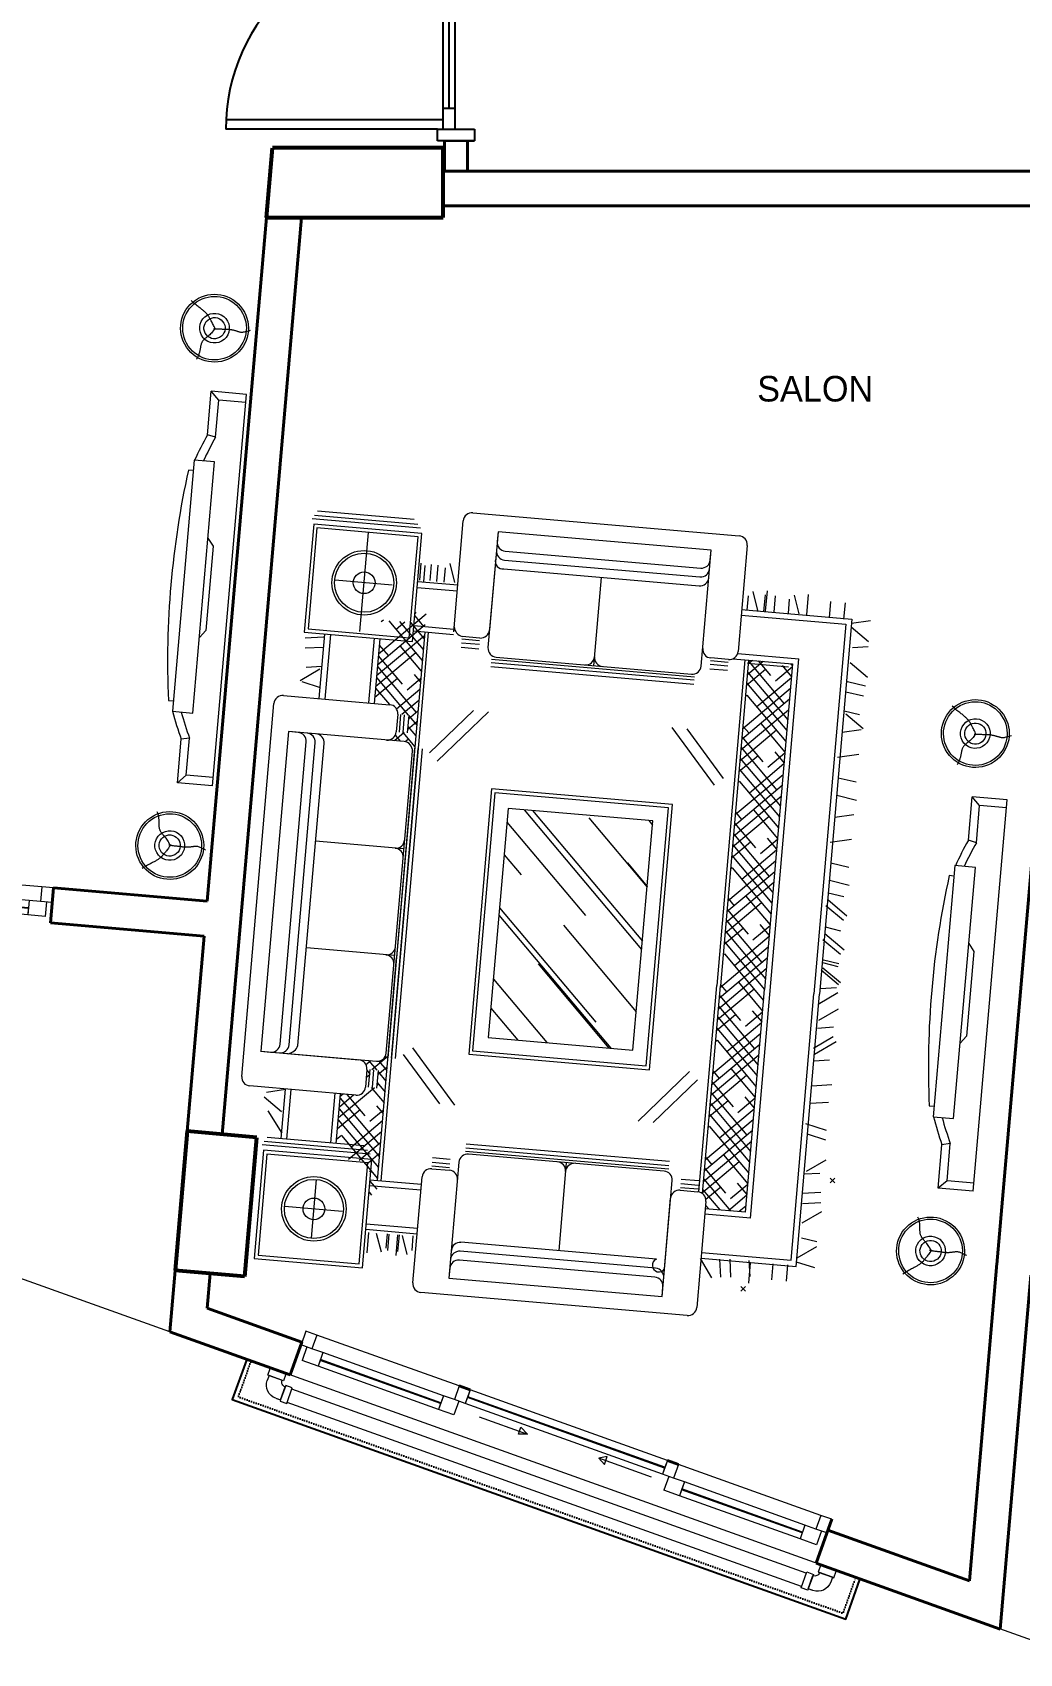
# Model space of a CAD drawing. Header units: millimetres. Extents: x 27 to 3754, y 31 to 1224.
# Drawn here: x 377 to 801, y 91 to 788 of the extents above; entities that cross this region are included whole.
import ezdxf

# ---------------------------------------------------------------- set-up
doc = ezdxf.new("R2010")
doc.units = ezdxf.units.MM
doc.header["$PDMODE"] = 3
doc.header["$PDSIZE"] = -0.7
doc.linetypes.add('DOT2', pattern=[3.175, 0, -3.175])
doc.linetypes.add('DUZ', pattern=[0])
for name, color, linetype, lineweight in [('A-FURN', 2, 'Continuous', 13), ('cam', 130, 'Continuous', 5), ('duvar_40', 255, 'Continuous', 40), ('forniture', 253, 'Continuous', 9), ('KAPI-PEN', 155, 'Continuous', 18), ('KOLON50', 70, 'Continuous', 53), ('korkuluk', 252, 'DUZ', 15), ('PARSEL', 51, 'Continuous', 0), ('S_KAPI_25', 144, 'Continuous', 25), ('yazı', 255, 'Continuous', 20)]:
    doc.layers.add(name, color=color, linetype=linetype, lineweight=lineweight)
doc.layers.add('MIMARI', color=40, linetype='Continuous')
doc.layers.add('PENCERE', color=1, linetype='Continuous')
doc.styles.get("Standard").update_dxf_attribs({"font": 'EtrFont'})
pattern_1 = [(310.05428, (7999.9774, -8350.1664), (5.9514805, -12.1926002), [52.65, -26.325]), (220.05428, (7999.9774, -8350.1664), (7.95747995, 10.9890005), [52.65, -26.325])]

# ---------------------------------------------------------------- blocks, each defined once
blk = doc.blocks.new('b25')
at = {"layer": 'forniture'}
for p, q in [((566.464141, 581.15731), (680.863237, 571.257885)), ((558.206766, 529.973448), (562.33556, 577.686348)), ((577.242554, 572.99564), (572.931308, 523.174303)), ((577.242554, 572.99564), (573.588928, 530.773847)), ((577.242554, 572.99564), (576.877027, 568.771565)), ((668.843019, 565.069074), (577.242554, 572.99564)), ((580.347989, 564.642983), (664.34891, 557.374037)), ((684.334199, 567.129303), (680.38848, 521.532041)), ((580.016079, 560.807387), (664.017, 553.538441)), ((579.684169, 556.971791), (663.68509, 549.702845)), ((618.402731, 515.411248), (621.68463, 553.337318)), ((569.04673, 522.523079), (561.447186, 523.180699)), ((569.216419, 524.484025), (561.616875, 525.141645)), ((569.354291, 526.077294), (561.754747, 526.734914)), ((569.460346, 527.302885), (561.860803, 527.960505)), ((574.279521, 516.812638), (661.536577, 509.261925)), ((574.400288, 518.208237), (661.657343, 510.657524)), ((676.015971, 515.24222), (668.416427, 515.89984)), ((676.153843, 516.835489), (668.554299, 517.493108)), ((676.259898, 518.061079), (668.660355, 518.718699)), ((574.122524, 514.998359), (661.37958, 507.447646)), ((675.846282, 513.281273), (668.246738, 513.938893))]:
    blk.add_line(p, q, dxfattribs=at)
at = {"layer": 'forniture', "flags": 128}
blk.add_lwpolyline([(576.40227, 519.045721), (660.403191, 511.776775, 0.414214), (664.531773, 515.247737), (668.843019, 565.069074), (577.242554, 572.99564), (572.931308, 523.174303)], format="xyb", dxfattribs=at)
at = {"layer": 'forniture'}
for centre, radius, start, end in [((566.135332, 577.357538), 3.813972, 85.05428, 175.05428), ((580.344889, 564.607159), 3.813972, 175.05428, 265.05428), ((580.676799, 568.442755), 3.813972, 175.05428, 265.05428), ((579.316523, 560.186042), 3.235208, 163.583426, 276.525134), ((563.042096, 532.476972), 4.668397, 184.766062, 255.342499), ((569.789156, 531.102657), 3.813972, 265.05428, 355.05428), ((576.73108, 522.845493), 3.813972, 175.05428, 265.05428), ((668.989165, 522.518471), 3.813972, 175.05428, 265.05428), ((614.931769, 519.53983), 3.813972, 265.05428, 355.05428), ((622.531312, 518.88221), 3.813972, 175.05428, 265.05428), ((676.588708, 521.860851), 3.813972, 265.05428, 355.05428)]:
    blk.add_arc(centre, radius, start, end, dxfattribs=at)
blk = doc.blocks.new('b27')
at = {"layer": 'forniture'}
for p, q in [((527.03152, 294.001524), (547.374217, 529.636081)), ((485.076691, 502.593234), (530.673952, 498.647515)), ((467.082244, 338.886472), (480.948109, 499.122272)), ((534.144914, 494.518933), (533.487294, 486.919389)), ((487.13692, 487.102053), (475.243915, 349.664884)), ((483.596571, 352.77032), (494.831956, 482.607945)), ((487.432167, 352.43841), (498.667552, 482.276035)), ((491.267763, 352.1065), (502.503148, 481.944125)), ((530.031318, 346.822619), (541.54847, 479.916378)), ((531.426917, 346.701852), (542.944068, 479.795611)), ((533.241196, 346.544855), (544.758347, 479.638614)), ((536.794745, 436.661765), (498.868675, 439.943664)), ((532.828306, 390.825061), (494.902236, 394.10696)), ((525.417552, 294.141188), (533.658801, 389.851958)), ((520.93667, 341.882677), (520.27905, 334.283133)), ((522.16226, 341.776621), (521.504641, 334.177078)), ((523.755529, 341.638749), (523.097909, 334.039206)), ((525.716476, 341.46906), (525.058856, 333.869517)), ((516.150468, 330.812171), (470.553206, 334.75789)), ((520.897504, 338.644325), (522.356951, 339.872298)), ((522.356951, 339.872298), (521.128979, 341.331745))]:
    blk.add_line(p, q, dxfattribs=at)
at = {"layer": 'forniture', "flags": 128}
blk.add_lwpolyline([(529.193833, 348.824601), (540.429218, 478.662226, 0.414214), (536.958256, 482.790808), (487.13692, 487.102053), (475.243915, 349.664884), (525.065251, 345.353639)], format="xyb", dxfattribs=at)
at = {"layer": 'forniture'}
for centre, start, end in [((484.747881, 498.793462), 85.05428, 175.05428), ((530.345142, 494.847743), 355.05428, 85.05428), ((529.687523, 487.248199), 265.05428, 355.05428), ((517.136898, 342.211487), 355.05428, 85.05428), ((470.882016, 338.557662), 175.05428, 265.05428), ((516.479278, 334.611943), 265.05428, 355.05428)]:
    blk.add_arc(centre, 3.813972, start, end, dxfattribs=at)
blk = doc.blocks.new('b28')
at = {"layer": 'forniture'}
for p, q in [((650.711036, 300.430166), (563.453981, 307.980879)), ((650.868033, 302.244445), (563.610978, 309.795158)), ((548.836714, 300.407316), (556.436258, 299.749696)), ((548.974586, 302.000585), (556.57413, 301.342965)), ((549.144275, 303.961531), (556.743819, 303.303911)), ((560.458784, 301.995067), (556.147539, 252.17373)), ((650.590269, 299.034568), (563.333214, 306.58528)), ((648.588287, 298.197083), (564.587366, 305.466029)), ((606.587827, 301.831556), (603.305927, 263.905486)), ((540.656358, 250.113501), (544.602077, 295.710763)), ((548.730659, 299.181725), (556.330203, 298.524105)), ((647.748003, 244.247165), (652.059249, 294.068501)), ((647.748003, 244.247165), (652.059249, 294.068501)), ((655.774139, 292.758779), (663.373682, 292.101159)), ((655.943827, 294.719726), (663.543371, 294.062106)), ((647.748003, 244.247165), (651.401629, 286.468958)), ((655.530211, 289.939919), (663.129755, 289.2823)), ((655.636266, 291.16551), (663.23581, 290.50789)), ((666.600717, 285.153718), (662.654998, 239.556456)), ((645.306388, 260.271013), (561.305467, 267.539959)), ((644.642568, 252.599821), (560.641647, 259.868767)), ((644.974478, 256.435417), (560.973557, 263.704363)), ((556.513065, 256.397805), (556.147539, 252.17373)), ((556.147539, 252.17373), (647.748003, 244.247165)), ((556.147539, 252.17373), (647.748003, 244.247165)), ((658.526416, 236.085494), (544.12732, 245.98492)), ((647.748003, 244.247165), (648.11353, 248.471239))]:
    blk.add_line(p, q, dxfattribs=at)
for centre, radius, start, end in [((564.258556, 301.666257), 3.813972, 85.05428, 175.05428), ((602.459245, 298.360594), 3.813972, 355.05428, 85.05428), ((610.058789, 297.702974), 3.813972, 85.05428, 175.05428), ((556.001393, 294.724333), 3.813972, 355.05428, 85.05428), ((648.259477, 294.397311), 3.813972, 355.05428, 85.05428), ((655.201401, 286.140148), 3.813972, 85.05428, 175.05428), ((560.312837, 256.068995), 3.813972, 85.05428, 175.05428), ((646.394669, 257.662612), 2.826325, 112.646949, 327.461611), ((644.313758, 248.800049), 3.813972, 355.05428, 85.05428), ((644.645668, 252.635645), 3.813972, 355.05428, 85.05428), ((544.45613, 249.784691), 3.813972, 175.05428, 265.05428), ((658.855226, 239.885266), 3.813972, 265.05428, 355.05428)]:
    blk.add_arc(centre, radius, start, end, dxfattribs=at)
blk = doc.blocks.new('JHUY')
at = {"layer": 'cam'}
for p, q in [((48876.714174, 15699.223027), (48931.714174, 15699.223027)), ((48876.714174, 15698.867827), (48931.714174, 15698.867827)), ((48941.714174, 15692.945027), (49031.714174, 15692.945027)), ((49041.714174, 15699.223027), (49096.714174, 15699.223027)), ((49041.714174, 15698.867827), (49096.714174, 15698.867827)), ((48941.714174, 15692.571127), (49031.714174, 15692.571127))]:
    blk.add_line(p, q, dxfattribs=at)
at = {"layer": 'PENCERE', "color": 134, "linetype": 'Continuous', "lineweight": 18}
for p, q in [((48869.202274, 15701.946127), (48876.714174, 15701.946127)), ((48869.202274, 15695.696127), (48869.202274, 15701.946127)), ((48876.714174, 15701.946127), (48931.714174, 15701.946127)), ((48876.714174, 15699.223027), (48876.714174, 15701.946127)), ((48876.714174, 15695.696127), (48876.714174, 15701.946127)), ((48931.714174, 15699.223027), (48931.714174, 15701.946127)), ((48931.714174, 15701.946127), (48938.858574, 15701.946127)), ((48931.714174, 15695.696127), (48931.714174, 15701.946127)), ((48938.858574, 15695.696127), (48938.858574, 15701.946127)), ((48969.827774, 15698.490627), (48966.614674, 15700.211927)), ((48966.614674, 15700.211927), (48966.614674, 15696.482427)), ((49002.106174, 15699.066727), (49005.794574, 15700.422727)), ((49005.794574, 15700.422727), (49005.794574, 15697.168327)), ((49034.655274, 15701.946127), (49041.714174, 15701.946127)), ((49034.655274, 15695.696127), (49034.655274, 15701.946127)), ((49041.714174, 15701.946127), (49096.714174, 15701.946127)), ((49041.714174, 15699.223027), (49041.714174, 15701.946127)), ((49041.714174, 15695.696127), (49041.714174, 15701.946127)), ((49096.714174, 15699.223027), (49096.714174, 15701.946127)), ((49096.714174, 15701.946127), (49104.002274, 15701.946127)), ((49096.714174, 15695.696127), (49096.714174, 15701.946127)), ((49104.002274, 15695.696127), (49104.002274, 15701.946127)), ((48866.714174, 15695.696127), (48871.714174, 15695.696127)), ((48866.714174, 15689.446127), (48866.714174, 15695.696127)), ((48871.714174, 15695.696127), (48876.714174, 15695.696127)), ((48871.714174, 15689.446127), (48871.714174, 15695.696127)), ((48876.714174, 15698.867827), (48876.714174, 15699.223027)), ((48876.714174, 15695.696127), (48876.714174, 15698.867827)), ((48876.714174, 15695.696127), (48931.714174, 15695.696127)), ((48931.714174, 15698.867827), (48931.714174, 15699.223027)), ((48931.714174, 15695.696127), (48931.714174, 15698.867827)), ((48931.714174, 15695.696127), (48936.714174, 15695.696127)), ((48936.714174, 15695.696127), (48941.714174, 15695.696127)), ((48936.714174, 15689.446127), (48936.714174, 15695.696127)), ((48941.714174, 15695.696127), (49031.714174, 15695.696127)), ((48941.714174, 15692.945027), (48941.714174, 15695.696127)), ((48941.714174, 15689.446127), (48941.714174, 15695.696127)), ((48941.714174, 15692.571127), (48941.714174, 15692.945027)), ((48945.729374, 15698.490627), (48969.827774, 15698.490627)), ((48966.614674, 15696.482427), (48969.827774, 15698.490627)), ((49024.236574, 15699.066727), (49002.106174, 15699.066727)), ((49005.794574, 15697.168327), (49002.106174, 15699.066727)), ((49031.714174, 15695.696127), (49036.714174, 15695.696127)), ((49031.714174, 15692.945027), (49031.714174, 15695.696127)), ((49031.714174, 15689.446127), (49031.714174, 15695.696127)), ((49031.714174, 15692.571127), (49031.714174, 15692.945027)), ((49036.714174, 15695.696127), (49041.714174, 15695.696127)), ((49036.714174, 15689.446127), (49036.714174, 15695.696127)), ((49041.714174, 15698.867827), (49041.714174, 15699.223027)), ((49041.714174, 15695.696127), (49041.714174, 15698.867827)), ((49041.714174, 15695.696127), (49096.714174, 15695.696127)), ((49096.714174, 15698.867827), (49096.714174, 15699.223027)), ((49096.714174, 15695.696127), (49096.714174, 15698.867827)), ((49096.714174, 15695.696127), (49101.714174, 15695.696127)), ((49101.714174, 15689.446127), (49101.714174, 15695.696127)), ((49101.714174, 15695.696127), (49106.714174, 15695.696127)), ((49106.714174, 15689.446127), (49106.714174, 15695.696127)), ((48866.714174, 15689.446127), (48871.714174, 15689.446127)), ((48871.714174, 15689.446127), (48936.714174, 15689.446127)), ((48936.714174, 15689.446127), (48941.714174, 15689.446127)), ((48941.714174, 15689.446127), (48941.714174, 15692.571127)), ((48941.714174, 15689.446127), (49031.714174, 15689.446127)), ((49031.714174, 15689.446127), (49031.714174, 15692.571127)), ((49031.714174, 15689.446127), (49036.714174, 15689.446127)), ((49036.714174, 15689.446127), (49101.714174, 15689.446127)), ((49101.714174, 15689.446127), (49106.714174, 15689.446127))]:
    blk.add_line(p, q, dxfattribs=at)
blk = doc.blocks.new('TU')
at = {"layer": 'korkuluk', "linetype": 'Continuous', "flags": 128}
for points in [[(5865.999213, -5219.320699), (5865.399213, -5219.320699), (5865.399213, -5216.320699), (5872.599213, -5216.320699), (5872.599213, -5219.320699), (5865.999213, -5219.320699), (5865.399213, -5219.320699)], [(6123.199213, -5219.320699), (6123.799213, -5219.320699), (6123.799213, -5216.320699), (6116.599213, -5216.320699), (6116.599213, -5219.320699), (6123.199213, -5219.320699), (6123.799213, -5219.320699)], [(5865.999213, -5219.320699), (5865.999213, -5221.513082)], [(5865.999213, -5219.320699), (5871.999213, -5219.320699)], [(5874.191597, -5227.513082), (5874.191597, -5228.113082), (5877.191597, -5228.113082), (5877.191597, -5220.913082), (5874.191597, -5220.913082), (5874.191597, -5227.513082), (5874.191597, -5228.113082)], [(5874.191597, -5227.513082), (5874.191597, -5221.513082)], [(5877.191597, -5221.513082), (6112.00683, -5221.513082)], [(6115.00683, -5227.513082), (6115.00683, -5228.113082), (6112.00683, -5228.113082), (6112.00683, -5220.913082), (6115.00683, -5220.913082), (6115.00683, -5227.513082), (6115.00683, -5228.113082)], [(6115.00683, -5227.513082), (6115.00683, -5221.513082)], [(6123.199213, -5219.320699), (6117.199213, -5219.320699)], [(6123.199213, -5219.320699), (6123.199213, -5221.513082)], [(5871.999213, -5227.513082), (5874.191597, -5227.513082)], [(5872.38398, -5227.513082), (5874.191597, -5227.513082)], [(5877.191597, -5227.513082), (6112.00683, -5227.513082)], [(6117.199213, -5227.513082), (6115.00683, -5227.513082)], [(6116.814447, -5227.513082), (6115.00683, -5227.513082)], [(6117.199213, -5227.513082), (6115.00683, -5227.513082)], [(6116.814447, -5227.513082), (6115.00683, -5227.513082)]]:
    blk.add_lwpolyline(points, dxfattribs=at)
at = {"layer": 'korkuluk', "linetype": 'Continuous'}
for centre, radius, start, end in [((5871.999213, -5221.513082), 6, 180, 270), ((5873.999213, -5219.513082), 2, 174.48009, 275.51991), ((6115.199213, -5219.513082), 2, 264.48009, 5.51991), ((6115.199213, -5219.513082), 2, 264.48009, 5.51991), ((6117.199213, -5221.513082), 6, 270, 0)]:
    blk.add_arc(centre, radius, start, end, dxfattribs=at)
at = {"layer": 'MIMARI', "linetype": 'ByBlock', "flags": 128}
blk.add_lwpolyline([(6134.599213, -5216.320699), (6134.599213, -5234.320699), (5854.599213, -5234.320699), (5854.599213, -5216.320699)], dxfattribs=at)
at = {"layer": 'MIMARI', "linetype": 'DOT2', "ltscale": 0.3, "flags": 128}
blk.add_lwpolyline([(6132.599213, -5216.320699), (6132.599213, -5232.320699), (5874.599213, -5232.320699), (5856.599213, -5232.320699), (5856.599213, -5216.320699)], dxfattribs=at)
blk = doc.blocks.new('ıo')
at = {"layer": 'S_KAPI_25'}
for p, q in [((-14691.31085, 177.022359), (-14675.31085, 177.022359)), ((-14687.81085, 177.022359), (-14691.31085, 177.022359)), ((-14691.31085, 172.022359), (-14691.31085, 177.022359)), ((-14677.81085, 177.022359), (-14687.81085, 177.022359)), ((-14677.81085, 177.022359), (-14675.31085, 177.022359)), ((-14675.31085, 177.022359), (-14675.31085, 172.022359)), ((-14675.31085, 172.022359), (-14691.31085, 172.022359)), ((-14682.81085, 163.022359), (-14682.81085, 172.022359)), ((-14677.81085, 172.022359), (-14677.81085, 163.022359)), ((-14677.81085, 168.022359), (-14584.212815, 168.022359)), ((-14675.31085, 172.022359), (-14584.410389, 172.022359)), ((-14682.81085, 101.022359), (-14682.81085, 163.022359)), ((-14677.81085, 163.022359), (-14682.81085, 163.022359)), ((-14680.31085, 163.022359), (-14680.31085, 101.022359)), ((-14677.81085, 163.022359), (-14677.81085, 101.022359)), ((-14682.81085, 101.022359), (-14682.81085, 92.022359)), ((-14677.81085, 101.022359), (-14682.81085, 101.022359)), ((-14677.81085, 101.022359), (-14677.81085, 92.022359)), ((-14691.31085, 92.022359), (-14675.31085, 92.022359)), ((-14691.31085, 87.022359), (-14691.31085, 92.022359)), ((-14675.31085, 92.022359), (-14675.31085, 87.022359)), ((-14675.31085, 87.022359), (-14691.31085, 87.022359)), ((-14687.81085, 87.022359), (-14691.31085, 87.022359)), ((-14687.81085, 87.022359), (-14677.81085, 87.022359)), ((-14677.81085, 87.022359), (-14675.31085, 87.022359))]:
    blk.add_line(p, q, dxfattribs=at)
blk.add_arc((-14664.59261, 171.486784), 80.18401, 262.318249, 0.3827, dxfattribs=at)
blk = doc.blocks.new('TVSET2')
at = {"layer": 'forniture'}
for p, q in [((1688.942298, 0), (0, 0)), ((0, 0), (0, -151.251252)), ((35.186298, 0), (35.186298, -116.064954)), ((1653.756, 0), (1653.756, -116.064954)), ((1688.942298, 0), (1688.942298, -151.251252)), ((-274.826769, -10.520599), (-276.448532, -5.996016)), ((-273.15879, -14.945418), (-274.826769, -10.520599)), ((-271.49961, -19.257187), (-273.15879, -14.945418)), ((-269.904243, -23.44262), (-271.49961, -19.257187)), ((-268.427704, -27.488434), (-269.904243, -23.44262)), ((-268.923407, -70.174997), (-268.373239, -67.509127)), ((-267.125007, -31.381341), (-268.427704, -27.488434)), ((-268.373239, -67.509127), (-267.79138, -64.835782)), ((-267.79138, -64.835782), (-267.180913, -62.158259)), ((-267.180913, -62.158259), (-266.551999, -59.47531)), ((-266.051167, -35.108057), (-267.125007, -31.381341)), ((-266.551999, -59.47531), (-265.94311, -56.767498)), ((-265.261197, -38.655297), (-266.051167, -35.108057)), ((-265.94311, -56.767498), (-265.399799, -54.010836)), ((-265.399799, -54.010836), (-264.967616, -51.181339)), ((-264.793353, -42.015987), (-265.261197, -38.655297)), ((-264.967616, -51.181339), (-264.692113, -48.255023)), ((-264.618842, -45.2079), (-264.793353, -42.015987)), ((-264.692113, -48.255023), (-264.618842, -45.2079)), ((1953.56114, -45.2079), (1953.735651, -42.015987)), ((1953.634412, -48.255023), (1953.56114, -45.2079)), ((1953.909914, -51.181339), (1953.634412, -48.255023)), ((1953.735651, -42.015987), (1954.203496, -38.655297)), ((1954.342097, -54.010836), (1953.909914, -51.181339)), ((1954.203496, -38.655297), (1954.993465, -35.108057)), ((1954.885409, -56.767498), (1954.342097, -54.010836)), ((1955.494297, -59.47531), (1954.885409, -56.767498)), ((1954.993465, -35.108057), (1956.067306, -31.381341)), ((1956.123211, -62.158259), (1955.494297, -59.47531)), ((1956.067306, -31.381341), (1957.370002, -27.488434)), ((1956.733678, -64.835782), (1956.123211, -62.158259)), ((1957.315537, -67.509127), (1956.733678, -64.835782)), ((1957.865705, -70.174997), (1957.315537, -67.509127)), ((1957.370002, -27.488434), (1958.846542, -23.44262)), ((1958.846542, -23.44262), (1960.441908, -19.257187)), ((1960.441908, -19.257187), (1962.101088, -14.945418)), ((1962.101088, -14.945418), (1963.769067, -10.520599)), ((1963.769067, -10.520599), (1965.39083, -5.996016)), ((-272.101223, -98.525933), (-272.061324, -95.964858)), ((-272.088969, -101.117151), (-272.101223, -98.525933)), ((-272.024233, -103.748083), (-272.088969, -101.117151)), ((-272.061324, -95.964858), (-271.969598, -93.42436)), ((-271.909099, -106.427848), (-272.024233, -103.748083)), ((-271.969598, -93.42436), (-271.826374, -90.894869)), ((-271.755296, -109.163769), (-271.909099, -106.427848)), ((-271.826374, -90.894869), (-271.631981, -88.366815)), ((-271.576966, -111.96272), (-271.755296, -109.163769)), ((-271.631981, -88.366815), (-271.386746, -85.830631)), ((-271.388249, -114.831573), (-271.576966, -111.96272)), ((-271.203287, -117.777203), (-271.388249, -114.831573)), ((-271.386746, -85.830631), (-271.090996, -83.276747)), ((-271.036221, -120.806483), (-271.203287, -117.777203)), ((-271.090996, -83.276747), (-270.74552, -80.697739)), ((-270.901192, -123.926286), (-271.036221, -120.806483)), ((-270.812341, -127.143487), (-270.901192, -123.926286)), ((-270.774752, -130.480616), (-270.812341, -127.143487)), ((-270.757282, -134.02283), (-270.774752, -130.480616)), ((-270.719728, -137.870945), (-270.757282, -134.02283)), ((-270.74552, -80.697739), (-270.352941, -78.094761)), ((-270.621889, -142.125775), (-270.719728, -137.870945)), ((-270.352941, -78.094761), (-269.91634, -75.471112)), ((-269.91634, -75.471112), (-269.438801, -72.830091)), ((-269.438801, -72.830091), (-268.923407, -70.174997)), ((35.186298, -116.064954), (0, -151.251252)), ((195.229251, -116.064954), (35.186298, -116.064954)), ((195.230562, -116.05886), (187.660255, -151.251252)), ((1653.756, -116.064954), (1493.69834, -116.064954)), ((1493.711736, -116.05886), (1501.282043, -151.251252)), ((1653.756, -116.064954), (1688.942298, -151.251252)), ((1958.381099, -72.830091), (1957.865705, -70.174997)), ((1958.858638, -75.471112), (1958.381099, -72.830091)), ((1959.295239, -78.094761), (1958.858638, -75.471112)), ((1959.687818, -80.697739), (1959.295239, -78.094761)), ((1959.564188, -142.125775), (1959.662026, -137.870945)), ((1959.662026, -137.870945), (1959.69958, -134.02283)), ((1960.033295, -83.276747), (1959.687818, -80.697739)), ((1959.69958, -134.02283), (1959.717051, -130.480616)), ((1959.717051, -130.480616), (1959.754639, -127.143487)), ((1959.754639, -127.143487), (1959.84349, -123.926286)), ((1959.84349, -123.926286), (1959.978519, -120.806483)), ((1959.978519, -120.806483), (1960.145585, -117.777203)), ((1960.329044, -85.830631), (1960.033295, -83.276747)), ((1960.145585, -117.777203), (1960.330547, -114.831573)), ((1960.574279, -88.366815), (1960.329044, -85.830631)), ((1960.330547, -114.831573), (1960.519264, -111.96272)), ((1960.519264, -111.96272), (1960.697594, -109.163769)), ((1960.768673, -90.894869), (1960.574279, -88.366815)), ((1960.697594, -109.163769), (1960.851397, -106.427848)), ((1960.911896, -93.42436), (1960.768673, -90.894869)), ((1960.851397, -106.427848), (1960.966531, -103.748083)), ((1961.003622, -95.964858), (1960.911896, -93.42436)), ((1960.966531, -103.748083), (1961.031267, -101.117151)), ((1961.043522, -98.525933), (1961.003622, -95.964858)), ((1961.031267, -101.117151), (1961.043522, -98.525933)), ((-337.493786, -208.275336), (-339.403771, -210.786456)), ((-335.567416, -205.841814), (-337.493786, -208.275336)), ((-333.618852, -203.485003), (-335.567416, -205.841814)), ((-331.644227, -201.207238), (-333.618852, -203.485003)), ((-329.639677, -199.010854), (-331.644227, -201.207238)), ((-327.601337, -196.898185), (-329.639677, -199.010854)), ((-325.525342, -194.871564), (-327.601337, -196.898185)), ((-323.407827, -192.933326), (-325.525342, -194.871564)), ((-321.244927, -191.085806), (-323.407827, -192.933326)), ((-319.031536, -189.326373), (-321.244927, -191.085806)), ((-316.757572, -187.632547), (-319.031536, -189.326373)), ((-314.411716, -185.976882), (-316.757572, -187.632547)), ((-311.982643, -184.331933), (-314.411716, -185.976882)), ((-309.459033, -182.670254), (-311.982643, -184.331933)), ((-306.829563, -180.9644), (-309.459033, -182.670254)), ((-304.082912, -179.186925), (-306.829563, -180.9644)), ((-301.207757, -177.310385), (-304.082912, -179.186925)), ((-298.180907, -175.308791), (-301.207757, -177.310385)), ((-294.931691, -173.161984), (-298.180907, -175.308791)), ((-291.37757, -170.851259), (-294.931691, -173.161984)), ((-287.436004, -168.357913), (-291.37757, -170.851259)), ((-283.024453, -165.663244), (-287.436004, -168.357913)), ((-278.060379, -162.748548), (-283.024453, -165.663244)), ((-272.46124, -159.595122), (-278.060379, -162.748548)), ((-266.144497, -156.184262), (-272.46124, -159.595122)), ((-272.315602, -158.80779), (-265.317582, -162.24353)), ((-270.423565, -146.888135), (-270.621889, -142.125775)), ((-270.084552, -152.25884), (-270.423565, -146.888135)), ((-269.564651, -158.338706), (-270.084552, -152.25884)), ((-268.823659, -165.228545), (-269.564651, -158.338706)), ((-265.317582, -162.24353), (-259.212171, -165.690731)), ((-259.212171, -165.690731), (-253.896308, -169.126696)), ((-253.896308, -169.126696), (-249.266935, -172.528726)), ((-249.266935, -172.528726), (-245.220992, -175.874125)), ((-245.220992, -175.874125), (-241.65542, -179.140197)), ((-241.65542, -179.140197), (-238.467159, -182.304244)), ((-238.467159, -182.304244), (-235.553151, -185.34357)), ((-235.553151, -185.34357), (-232.823009, -188.238572)), ((-232.823009, -188.238572), (-230.237045, -190.982036)), ((-230.237045, -190.982036), (-227.768245, -193.569839)), ((-227.768245, -193.569839), (-225.389593, -195.997861)), ((-225.389593, -195.997861), (-223.074076, -198.261982)), ((-223.074076, -198.261982), (-220.794679, -200.35808)), ((-220.794679, -200.35808), (-218.524386, -202.282035)), ((-218.524386, -202.282035), (-216.236184, -204.029727)), ((-216.236184, -204.029727), (-213.90857, -205.599352)), ((-213.90857, -205.599352), (-211.542084, -206.998381)), ((-211.542084, -206.998381), (-209.14278, -208.236604)), ((-209.14278, -208.236604), (-206.716711, -209.323808)), ((187.660255, -151.251252), (0, -151.251252)), ((1688.942298, -151.251252), (1501.282043, -151.251252)), ((1898.085078, -208.236604), (1895.659009, -209.323808)), ((1900.484382, -206.998381), (1898.085078, -208.236604)), ((1902.850868, -205.599352), (1900.484382, -206.998381)), ((1905.178483, -204.029727), (1902.850868, -205.599352)), ((1907.466684, -202.282035), (1905.178483, -204.029727)), ((1909.736977, -200.35808), (1907.466684, -202.282035)), ((1912.016374, -198.261982), (1909.736977, -200.35808)), ((1914.331892, -195.997861), (1912.016374, -198.261982)), ((1916.710543, -193.569839), (1914.331892, -195.997861)), ((1919.179343, -190.982036), (1916.710543, -193.569839)), ((1921.765307, -188.238572), (1919.179343, -190.982036)), ((1924.495449, -185.34357), (1921.765307, -188.238572)), ((1927.409458, -182.304244), (1924.495449, -185.34357)), ((1930.597718, -179.140197), (1927.409458, -182.304244)), ((1934.16329, -175.874125), (1930.597718, -179.140197)), ((1938.209233, -172.528726), (1934.16329, -175.874125)), ((1942.838606, -169.126696), (1938.209233, -172.528726)), ((1948.154469, -165.690731), (1942.838606, -169.126696)), ((1954.25988, -162.24353), (1948.154469, -165.690731)), ((1961.2579, -158.80779), (1954.25988, -162.24353)), ((1955.086795, -156.184262), (1961.403538, -159.595122)), ((1957.765957, -165.228545), (1958.506949, -158.338706)), ((1958.506949, -158.338706), (1959.02685, -152.25884)), ((1959.02685, -152.25884), (1959.365863, -146.888135)), ((1959.365863, -146.888135), (1959.564188, -142.125775)), ((1961.403538, -159.595122), (1967.002677, -162.748548)), ((1967.002677, -162.748548), (1971.966752, -165.663244)), ((1971.966752, -165.663244), (1976.378302, -168.357913)), ((1976.378302, -168.357913), (1980.319868, -170.851259)), ((1980.319868, -170.851259), (1983.873989, -173.161984)), ((1983.873989, -173.161984), (1987.123205, -175.308791)), ((1987.123205, -175.308791), (1990.150055, -177.310385)), ((1990.150055, -177.310385), (1993.02521, -179.186925)), ((1993.02521, -179.186925), (1995.771862, -180.9644)), ((1995.771862, -180.9644), (1998.401331, -182.670254)), ((1998.401331, -182.670254), (2000.924941, -184.331933)), ((2000.924941, -184.331933), (2003.354014, -185.976882)), ((2003.354014, -185.976882), (2005.699871, -187.632547)), ((2005.699871, -187.632547), (2007.973834, -189.326373)), ((2007.973834, -189.326373), (2010.187226, -191.085806)), ((2010.187226, -191.085806), (2012.350125, -192.933326)), ((2012.350125, -192.933326), (2014.46764, -194.871564)), ((2014.46764, -194.871564), (2016.543635, -196.898185)), ((2016.543635, -196.898185), (2018.581975, -199.010854)), ((2018.581975, -199.010854), (2020.586525, -201.207238)), ((2020.586525, -201.207238), (2022.56115, -203.485003)), ((2022.56115, -203.485003), (2024.509715, -205.841814)), ((2024.509715, -205.841814), (2026.436084, -208.275336)), ((2026.436084, -208.275336), (2028.346069, -210.786456)), ((-375.927593, -264.395305), (-380.90779, -270.618557)), ((-371.529983, -258.639999), (-375.927593, -264.395305)), ((-367.646883, -253.315823), (-371.529983, -258.639999)), ((-364.210213, -248.385961), (-367.646883, -253.315823)), ((-361.151893, -243.813595), (-364.210213, -248.385961)), ((-358.403846, -239.561908), (-361.151893, -243.813595)), ((-355.897991, -235.594085), (-358.403846, -239.561908)), ((-353.56625, -231.873307), (-355.897991, -235.594085)), ((-351.3493, -228.366064), (-353.56625, -231.873307)), ((-349.222839, -225.052068), (-351.3493, -228.366064)), ((-347.171321, -221.914339), (-349.222839, -225.052068)), ((-345.179201, -218.935895), (-347.171321, -221.914339)), ((-343.230933, -216.099753), (-345.179201, -218.935895)), ((-341.310972, -213.388934), (-343.230933, -216.099753)), ((-339.403771, -210.786456), (-341.310972, -213.388934)), ((-206.716711, -209.323808), (-204.26993, -210.269783)), ((-204.26993, -210.269783), (-201.80849, -211.084317)), ((-201.80849, -211.084317), (-199.338443, -211.777199)), ((-199.338443, -211.777199), (-196.865844, -212.358219)), ((-196.865844, -212.358219), (-194.395644, -212.83819)), ((-194.395644, -212.83819), (-191.928397, -213.232036)), ((-191.928397, -213.232036), (-189.463556, -213.555706)), ((-189.463556, -213.555706), (-187.000574, -213.825147)), ((-187.000574, -213.825147), (-184.538904, -214.056309)), ((-184.538904, -214.056309), (-182.078, -214.265142)), ((-182.078, -214.265142), (-179.617313, -214.467592)), ((-179.617313, -214.467592), (-177.156298, -214.67961)), ((-177.156298, -214.67961), (-174.691252, -214.915971)), ((-174.691252, -214.915971), (-172.205854, -215.186761)), ((-172.205854, -215.186761), (-169.68063, -215.500894)), ((-169.68063, -215.500894), (-167.096102, -215.867282)), ((-167.096102, -215.867282), (-164.432796, -216.294838)), ((-164.432796, -216.294838), (-161.671235, -216.792476)), ((-161.671235, -216.792476), (-158.791944, -217.369109)), ((-158.791944, -217.369109), (-155.775448, -218.033649)), ((-155.775448, -218.033649), (-152.616549, -218.794423)), ((-152.616549, -218.794423), (-149.36717, -219.65741)), ((-149.36717, -219.65741), (-146.093513, -220.628003)), ((-146.093513, -220.628003), (-142.86178, -221.711595)), ((-142.86178, -221.711595), (-139.738171, -222.913578)), ((-139.738171, -222.913578), (-136.788889, -224.239344)), ((-136.788889, -224.239344), (-134.080135, -225.694287)), ((-134.080135, -225.694287), (-131.678111, -227.283799)), ((1823.022433, -225.694287), (1820.62041, -227.283799)), ((1825.731187, -224.239344), (1823.022433, -225.694287)), ((1828.680469, -222.913578), (1825.731187, -224.239344)), ((1831.804078, -221.711595), (1828.680469, -222.913578)), ((1835.035811, -220.628003), (1831.804078, -221.711595)), ((1838.309469, -219.65741), (1835.035811, -220.628003)), ((1841.558847, -218.794423), (1838.309469, -219.65741)), ((1844.717746, -218.033649), (1841.558847, -218.794423)), ((1847.734243, -217.369109), (1844.717746, -218.033649)), ((1850.613533, -216.792476), (1847.734243, -217.369109)), ((1853.375094, -216.294838), (1850.613533, -216.792476)), ((1856.0384, -215.867282), (1853.375094, -216.294838)), ((1858.622928, -215.500894), (1856.0384, -215.867282)), ((1861.148153, -215.186761), (1858.622928, -215.500894)), ((1863.63355, -214.915971), (1861.148153, -215.186761)), ((1866.098596, -214.67961), (1863.63355, -214.915971)), ((1868.559611, -214.467592), (1866.098596, -214.67961)), ((1871.020298, -214.265142), (1868.559611, -214.467592)), ((1873.481203, -214.056309), (1871.020298, -214.265142)), ((1875.942873, -213.825147), (1873.481203, -214.056309)), ((1878.405855, -213.555706), (1875.942873, -213.825147)), ((1880.870695, -213.232036), (1878.405855, -213.555706)), ((1883.337942, -212.83819), (1880.870695, -213.232036)), ((1885.808142, -212.358219), (1883.337942, -212.83819)), ((1888.280742, -211.777199), (1885.808142, -212.358219)), ((1890.750788, -211.084317), (1888.280742, -211.777199)), ((1893.212228, -210.269783), (1890.750788, -211.084317)), ((1895.659009, -209.323808), (1893.212228, -210.269783)), ((2028.346069, -210.786456), (2030.25327, -213.388934)), ((2030.25327, -213.388934), (2032.173231, -216.099753)), ((2032.173231, -216.099753), (2034.121499, -218.935895)), ((2034.121499, -218.935895), (2036.113619, -221.914339)), ((2036.113619, -221.914339), (2038.165137, -225.052068)), ((2038.165137, -225.052068), (2040.291598, -228.366064)), ((2040.291598, -228.366064), (2042.508549, -231.873307)), ((2042.508549, -231.873307), (2044.840289, -235.594085)), ((2044.840289, -235.594085), (2047.346144, -239.561908)), ((2047.346144, -239.561908), (2050.094191, -243.813595)), ((2050.094191, -243.813595), (2053.152511, -248.385961)), ((2053.152511, -248.385961), (2056.589181, -253.315823)), ((2056.589181, -253.315823), (2060.472281, -258.639999)), ((2060.472281, -258.639999), (2064.869891, -264.395305)), ((2064.869891, -264.395305), (2069.850088, -270.618557))]:
    blk.add_line(p, q, dxfattribs=at)
at = {"layer": 'forniture', "flags": 128}
blk.add_lwpolyline([(301.505481, -199.44881), (1384.614405, -199.44881), (1384.614405, -111.149992), (301.505481, -111.149992)], close=True, dxfattribs=at)
blk.add_lwpolyline([(629.723415, -111.149992), (662.005373, -85.898815), (1026.936925, -85.898815), (1059.218883, -111.149992)], dxfattribs=at)
blk.add_lwpolyline([(346.505481, -199.44881), (346.505481, -220.055052, 0.065674), (1339.614405, -220.055052), (1339.614405, -199.44881)], format="xyb", dxfattribs=at)
at = {"layer": 'forniture'}
for radius, start, end in [(1567.74505, 245.535848, 249.736663), (1567.74505, 290.153421, 294.463614), (1602.931348, 245.810486, 250.200303), (1602.931348, 289.692509, 294.189514)]:
    blk.add_arc((844.471149, 1310.934904), radius, start, end, dxfattribs=at)
for centre, major_axis in [((-271.614468, -160.833074), (-103.096169, 103.096169)), ((-271.614468, -160.833074), (-96.652658, 96.652658)), ((1960.556766, -160.833074), (103.096169, 103.096169)), ((1960.556766, -160.833074), (96.652658, 96.652658)), ((-271.614468, -160.833074), (-45.104574, -45.104574)), ((-271.614468, -160.833074), (-32.217553, -32.217553)), ((1960.556766, -160.833074), (45.104574, -45.104574)), ((1960.556766, -160.833074), (32.217553, -32.217553))]:
    blk.add_ellipse(centre, major_axis=major_axis, ratio=1, dxfattribs=at)

msp = doc.modelspace()

# ---------------------------------------------------------------- hatches: boundary and pattern name
at = {"layer": 'forniture'}
h = msp.add_hatch(dxfattribs=at)
h.set_pattern_fill('HOUND', color=256, scale=65, angle=45, style=0, pattern_type=2)
h.set_pattern_definition(pattern_1)
h.paths.add_polyline_path([(527.13, 535.03), (541.23, 533.81), (541.61, 538.26), (546.42, 537.85), (541.42, 479.78), (540.43, 478.66), (540.43, 479.26), (540.34, 479.85), (540.16, 480.42), (539.9, 480.96), (539.55, 481.45), (539.13, 481.87), (538.65, 482.23), (538.12, 482.5), (537.55, 482.69), (536.96, 482.79), (529.36, 483.45), (529.95, 483.44), (530.53, 483.53), (531.09, 483.7), (531.61, 483.96), (532.1, 484.29), (532.52, 484.7), (534.71, 486.81), (538.27, 486.51), (538.92, 494.11), (534.14, 494.52), (534.15, 495.12), (534.06, 495.71), (533.88, 496.28), (533.61, 496.82), (533.26, 497.3), (532.84, 497.73), (532.36, 498.08), (531.83, 498.36), (531.26, 498.55), (530.67, 498.65), (524.05, 499.22)])
h = msp.add_hatch(dxfattribs=at)
h.set_pattern_fill('HOUND', color=256, scale=65, angle=45, style=0, pattern_type=2)
h.set_pattern_definition(pattern_1)
h.paths.add_polyline_path([(524.86, 287.69), (521.66, 287.96), (522.41, 296.68), (521.79, 298.94), (520.59, 300.52), (519.01, 302.61), (507.18, 303.63), (509.57, 331.38), (516.15, 330.81), (518.93, 331.69), (520.28, 334.28), (521.5, 334.18), (525.06, 333.87), (525.72, 341.47), (520.94, 341.88), (520.06, 344.67), (517.47, 346.01), (525.07, 345.35), (527.85, 346.23), (529.19, 348.82), (530.12, 348.74)])
h.paths.add_polyline_path([(524.86, 287.69), (533.66, 389.85)])

# ---------------------------------------------------------------- linework, layer by layer
at = {"layer": 'duvar_40'}
for p, q in [((554.18, 741), (554.18, 728)), ((564.18, 741), (564.18, 728)), ((987.73, 728), (553.73, 728)), ((987.73, 713), (553.73, 713)), ((452.25, 414.14), (477.68, 708)), ((458.64, 313.96), (492.74, 708)), ((791.61, 258.05), (820.16, 588)), ((386.19, 419.86), (384.9, 404.92)), ((386.19, 419.86), (452.25, 414.14)), ((384.9, 404.92), (450.96, 399.2)), ((443.69, 315.26), (450.96, 399.2)), ((779.84, 122.01), (791.65, 258.48)), ((436.24, 229.07), (438.52, 255.48)), ((452.18, 239.3), (453.47, 254.19)), ((793.1, 101.33), (806.27, 253.48)), ((493, 224.69), (452.18, 239.3)), ((487.95, 210.56), (436.24, 229.07)), ((493, 224.69), (487.95, 210.56)), ((565.3, 204.12), (560.59, 205.8)), ((654.74, 172.1), (650.03, 173.79)), ((720.64, 148.51), (713.9, 129.68)), ((779.84, 122.01), (718.96, 143.8)), ((793.1, 101.33), (713.9, 129.68))]:
    msp.add_line(p, q, dxfattribs=at)
at = {"layer": 'forniture'}
for p, q in [((543.93, 574.53), (497.42, 578.55)), ((542.74, 576.11), (498.36, 579.95)), ((541.15, 578.2), (499.61, 581.79)), ((498.03, 576.3), (494, 529.77)), ((544.56, 572.27), (498.03, 576.3)), ((517.9, 530.16), (521.58, 572.68)), ((540.53, 525.74), (544.56, 572.27)), ((668.48, 560.84), (668.84, 565.07)), ((544.09, 559.47), (543.47, 552.22)), ((545.79, 558.41), (545.19, 551.43)), ((548.48, 558.94), (547.88, 551.97)), ((551.43, 558.62), (550.83, 551.64)), ((554.47, 557.51), (553.94, 551.32)), ((556.53, 559.32), (558.57, 551.2)), ((531.78, 549.99), (507.2, 552.11)), ((559.94, 550.01), (542.76, 551.49)), ((542.54, 549.01), (559.73, 547.56)), ((684.67, 545.5), (684.14, 539.31)), ((686.73, 547.31), (688.77, 539.19)), ((692.02, 545.93), (691.4, 538.68)), ((692.84, 547.57), (692.08, 538.77)), ((696.4, 545.4), (695.8, 538.43)), ((702.4, 543.97), (701.87, 537.78)), ((704.45, 545.78), (706.5, 537.66)), ((710.56, 546.03), (709.81, 537.24)), ((681.73, 537.08), (726.72, 533.2)), ((681.94, 539.5), (729.35, 535.41)), ((720.08, 542.94), (719.48, 535.96)), ((726.36, 542.39), (725.76, 535.42)), ((494, 529.77), (540.53, 525.74)), ((545.73, 529.78), (533.66, 389.85)), ((558.1, 528.71), (540.91, 530.19)), ((541.12, 532.61), (558.31, 531.13)), ((726.72, 533.2), (713.02, 374.4)), ((729.35, 535.41), (715.44, 374.19)), ((736.52, 525.63), (729.04, 531.93)), ((737.3, 534.73), (729.18, 533.54)), ((494.38, 523.02), (502.22, 523.41)), ((494.39, 527.41), (502.23, 527.8)), ((500.38, 501.27), (502.77, 529.01)), ((505.19, 528.8), (502.8, 501.06)), ((524.01, 527.17), (521.63, 499.43)), ((526.43, 526.96), (524.05, 499.22)), ((736.34, 523.5), (729.54, 523.02)), ((683.32, 517.93), (671.25, 378)), ((684.94, 517.79), (672.87, 377.86)), ((678.13, 518.37), (703.85, 516.16)), ((680.31, 520.62), (706.48, 518.37)), ((691.23, 517.25), (684.39, 511.5)), ((702.11, 514.83), (684.52, 516.35)), ((686.59, 517.65), (684.79, 516.14)), ((684.89, 517.31), (700.25, 499.04)), ((685.75, 277.9), (706.48, 518.37)), ((689.09, 517.43), (694.3, 511.23)), ((703.85, 516.16), (691.78, 376.23)), ((703, 516.23), (703.77, 515.31)), ((736.05, 510.39), (728.58, 516.69)), ((492.19, 509.08), (500.63, 514.01)), ((494.79, 514.82), (501.58, 515.16)), ((692.18, 513.75), (683.99, 506.87)), ((684.49, 512.67), (701.77, 492.12)), ((703.33, 510.23), (688.46, 497.73)), ((703.73, 514.86), (696.42, 508.72)), ((699.34, 515.47), (703.37, 510.67)), ((493, 508.59), (500.79, 506.02)), ((702.93, 505.59), (682.39, 488.33)), ((684.23, 502.76), (683.59, 502.23)), ((684.09, 508.03), (701.37, 487.48)), ((684.23, 502.76), (700.97, 482.85)), ((734.37, 502.34), (726.71, 504.07)), ((735.11, 506.67), (727.45, 508.4)), ((547.76, 477.93), (566.77, 496.2)), ((551.13, 474.43), (573.2, 495.64)), ((702.14, 496.32), (681.6, 479.06)), ((702.53, 500.96), (682, 483.69)), ((732.56, 494.34), (725.94, 495.83)), ((535.37, 494.41), (534.71, 486.81)), ((536.96, 494.28), (536.31, 486.68)), ((538.92, 494.11), (538.27, 486.51)), ((670.21, 464.07), (652.13, 488.78)), ((674.13, 466.94), (658.56, 488.22)), ((682.49, 489.48), (685.14, 486.34)), ((690.18, 490.57), (700.57, 478.21)), ((733.27, 487.89), (725.15, 486.7)), ((734.14, 488.24), (726.67, 494.54)), ((491.36, 486.74), (487.14, 487.1)), ((696.93, 487.65), (681.2, 474.42)), ((682.09, 484.85), (691.09, 474.14)), ((688.97, 476.66), (680.8, 469.79)), ((681.29, 475.57), (698.57, 455.02)), ((681.69, 480.21), (697.04, 461.95)), ((700.54, 477.78), (693.21, 471.62)), ((696.13, 478.38), (700.17, 473.57)), ((732.36, 477.27), (723.17, 475.92)), ((699.74, 468.51), (679.2, 451.25)), ((680.89, 470.93), (698.17, 450.38)), ((700.14, 473.15), (685.25, 460.64)), ((731.12, 465.31), (723.46, 467.04)), ((699.34, 463.88), (678.8, 446.61)), ((681.02, 465.67), (680.4, 465.15)), ((681.02, 465.67), (697.77, 445.74)), ((588.49, 453.43), (638.96, 393.4)), ((592.09, 453.12), (639.27, 396.99)), ((698.94, 459.24), (678.4, 441.98)), ((686.97, 453.48), (697.37, 441.11)), ((731.29, 457.5), (722.82, 459.6)), ((581.1, 448.13), (614.79, 408.05)), ((616.21, 449.98), (641.27, 420.16)), ((642.02, 448.79), (643.59, 446.92)), ((693.72, 450.56), (678, 437.34)), ((678.9, 447.74), (687.88, 437.05)), ((679.3, 452.38), (681.93, 449.25)), ((730.11, 451.3), (721.99, 450.11)), ((685.77, 439.57), (677.6, 432.71)), ((678.5, 443.11), (693.83, 424.86)), ((697.34, 440.7), (690, 434.53)), ((692.92, 441.29), (696.97, 436.47)), ((729.19, 440.69), (720, 439.34)), ((579.89, 434.15), (587.13, 425.53)), ((677.7, 433.83), (694.97, 413.28)), ((678.1, 438.47), (695.37, 417.92)), ((696.94, 436.07), (682.04, 423.54)), ((632.84, 430.63), (641.31, 420.56)), ((696.14, 426.8), (675.6, 409.53)), ((696.54, 431.43), (676, 414.16)), ((677.81, 428.58), (677.2, 428.07)), ((677.81, 428.58), (694.57, 408.64)), ((727.95, 428.72), (720.29, 430.45)), ((695.74, 422.16), (675.2, 404.89)), ((728.12, 420.91), (719.65, 423.01)), ((577.92, 411.38), (619.27, 362.19)), ((690.51, 413.47), (674.8, 400.26)), ((676.1, 415.28), (678.72, 412.15)), ((683.76, 416.39), (694.17, 404)), ((725.64, 405.92), (718.16, 412.21)), ((727.2, 407.77), (718.94, 414.73)), ((725.8, 415.99), (719.19, 417.63)), ((577.64, 408.18), (625.73, 350.98)), ((675.3, 406), (690.62, 387.77)), ((675.7, 410.64), (684.67, 399.96)), ((689.71, 404.2), (693.77, 399.36)), ((605.37, 403.83), (636.64, 366.64)), ((682.56, 402.48), (674.4, 395.62)), ((674.9, 401.37), (692.17, 380.81)), ((693.74, 398.99), (678.83, 386.45)), ((694.14, 403.62), (686.79, 397.44)), ((724.37, 391.28), (716.9, 397.58)), ((725.94, 393.14), (717.68, 400.1)), ((724.54, 401.36), (717.92, 403)), ((693.34, 394.35), (672.8, 377.08)), ((674.6, 391.49), (674, 390.99)), ((674.5, 396.73), (691.77, 376.18)), ((674.6, 391.49), (691.37, 371.54)), ((594.48, 387.27), (624.93, 351.05)), ((692.54, 385.08), (672, 367.82)), ((692.94, 389.72), (672.4, 372.45)), ((723.6, 378.21), (716.12, 384.51)), ((723.43, 386.02), (716.81, 387.66)), ((724.38, 379.14), (716.9, 385.44)), ((723.72, 387.2), (717.11, 388.84)), ((575.25, 380.62), (598.17, 353.37)), ((663.61, 289.24), (671.25, 378)), ((665.17, 288.47), (672.87, 377.86)), ((687.3, 376.38), (671.6, 363.18)), ((672.9, 378.18), (675.51, 375.06)), ((680.55, 379.3), (690.97, 366.9)), ((722.64, 376.95), (715.85, 376.47)), ((672.5, 373.54), (681.46, 362.87)), ((683.54, 280.53), (691.78, 376.23)), ((703.16, 259.83), (713.02, 374.4)), ((705.37, 257.2), (715.44, 374.19)), ((723.3, 374.73), (714.85, 369.8)), ((574.18, 368.24), (585.79, 354.44)), ((679.35, 365.39), (671.21, 358.55)), ((671.7, 364.26), (688.98, 343.71)), ((672.1, 368.9), (687.42, 350.68)), ((690.94, 366.54), (683.58, 360.35)), ((686.5, 367.11), (690.58, 362.26)), ((723.4, 367.79), (714.96, 362.86)), ((690.15, 357.27), (669.61, 340.01)), ((671.3, 359.62), (688.58, 339.07)), ((690.54, 361.91), (675.62, 349.36)), ((721.32, 355.83), (712.88, 350.91)), ((721.37, 359.96), (714.58, 359.48)), ((475.24, 349.66), (479.47, 349.3)), ((475.24, 349.66), (517.47, 346.01)), ((475.24, 349.66), (525.07, 345.35)), ((540.46, 351.16), (558.56, 326.46)), ((689.75, 352.64), (669.21, 335.37)), ((671.39, 354.4), (670.81, 353.91)), ((671.39, 354.4), (688.18, 334.43)), ((722.54, 353.73), (713.21, 348.29)), ((536.54, 348.29), (552.13, 327.02)), ((689.35, 348), (668.81, 330.74)), ((677.34, 342.21), (687.78, 329.79)), ((719.76, 345.87), (712.96, 345.39)), ((659.55, 340.9), (637.49, 319.67)), ((662.92, 337.4), (643.93, 319.11)), ((684.09, 339.29), (668.41, 326.1)), ((669.3, 336.43), (678.25, 325.78)), ((669.7, 341.07), (672.3, 337.97)), ((720.74, 335.25), (712.04, 334.63)), ((476.76, 330.1), (484.24, 323.8)), ((477.78, 332.12), (485.9, 333.31)), ((484.07, 312.14), (485.91, 333.43)), ((486.49, 311.93), (488.33, 333.22)), ((507.15, 331.59), (505.32, 310.3)), ((507.74, 310.09), (509.57, 331.38)), ((676.14, 328.3), (668.01, 321.47)), ((668.9, 331.79), (684.21, 313.59)), ((687.75, 329.47), (680.37, 323.26)), ((683.29, 330.02), (687.38, 325.15)), ((719.24, 327.58), (711.4, 327.19)), ((478.35, 324), (484.27, 314.44)), ((668.1, 322.51), (685.38, 301.96)), ((668.5, 327.15), (685.78, 306.6)), ((687.35, 324.83), (672.41, 312.27)), ((686.55, 315.56), (666.02, 298.3)), ((686.95, 320.2), (666.42, 302.93)), ((668.18, 317.31), (667.61, 316.84)), ((668.18, 317.31), (684.98, 297.32)), ((718.41, 315.58), (709.59, 318.48)), ((718.06, 311.42), (710.26, 313.98)), ((476.44, 307.16), (472.42, 260.64)), ((522.35, 305.39), (475.84, 309.42)), ((522.97, 303.14), (476.44, 307.16)), ((521.15, 306.97), (476.78, 310.81)), ((519.57, 309.07), (478.02, 312.66)), ((686.16, 310.93), (665.62, 293.66)), ((518.94, 256.61), (522.97, 303.14)), ((680.88, 302.2), (665.22, 289.03)), ((666.51, 303.96), (669.09, 300.88)), ((674.13, 305.12), (684.58, 292.68)), ((718.16, 302.85), (709.72, 297.93)), ((497.03, 269.27), (499.22, 294.56)), ((522.21, 294.42), (544.32, 292.51)), ((665.71, 294.68), (677.14, 281.08)), ((666.11, 299.32), (675.04, 288.69)), ((680.08, 292.93), (684.18, 288.05)), ((715.56, 297.12), (708.78, 296.78)), ((522.01, 292), (544.12, 290.08)), ((665.31, 290.05), (672.51, 281.48)), ((672.93, 291.21), (666.59, 285.88)), ((684.16, 287.76), (676.31, 281.15)), ((684.56, 292.39), (677.16, 286.17)), ((715.97, 288.92), (708.13, 288.53)), ((510.2, 280.86), (485.61, 282.98)), ((685.75, 277.9), (666.12, 279.59)), ((683.54, 280.53), (666.33, 282.01)), ((666.46, 283.56), (667.87, 281.88)), ((683.76, 283.12), (680.94, 280.75)), ((716.26, 280.71), (707.81, 275.78)), ((715.97, 284.53), (708.12, 284.13)), ((520.37, 273.13), (542.48, 271.21)), ((520.58, 275.55), (542.69, 273.63)), ((521.01, 263), (521.77, 271.79)), ((527.12, 263.25), (525.08, 271.37)), ((529.18, 265.06), (529.71, 271.25)), ((529.87, 264.08), (530.47, 271.06)), ((533.44, 261.92), (534.19, 270.72)), ((534.26, 263.55), (534.88, 270.81)), ((538.25, 262.29), (536.21, 270.41)), ((540.31, 264.1), (540.84, 270.29)), ((714.11, 265.61), (705.67, 260.69)), ((714.29, 267.74), (707.68, 269.38)), ((472.42, 260.64), (518.94, 256.61)), ((669.14, 252.22), (664.22, 260.66)), ((664.49, 260.72), (705.37, 257.2)), ((664.7, 263.14), (703.16, 259.83)), ((672.96, 252.51), (672.57, 260.35)), ((677.35, 252.51), (676.96, 260.35)), ((682.43, 258.8), (682.47, 258.89)), ((685.05, 249.95), (685.81, 258.74)), ((685.55, 252.92), (685.21, 259.7)), ((694.95, 251.37), (695.55, 258.35)), ((713.33, 256.51), (705.53, 259.07)), ((701.23, 250.83), (701.84, 257.81))]:
    msp.add_line(p, q, dxfattribs=at)
at = {"layer": 'forniture', "flags": 128}
for points in [[(495.69, 531.19), (539.11, 527.43), (542.87, 570.85), (499.44, 574.61)], [(652.18, 455.74), (574.51, 462.46), (564.64, 348.44), (642.31, 341.72)], [(650.49, 454.32), (575.93, 460.77), (566.33, 349.86), (640.89, 343.41)], [(643.74, 448.65), (581.61, 454.02), (573.08, 355.54), (635.22, 350.16)], [(474.1, 262.05), (517.53, 258.3), (521.28, 301.72), (477.86, 305.48)]]:
    msp.add_lwpolyline(points, close=True, dxfattribs=at)
at = {"layer": 'forniture'}
for centre, radius in [((519.71, 551.05), 13.86), ((519.71, 551.05), 12.69), ((519.71, 551.05), 4.67), ((498.12, 281.91), 13.86), ((498.12, 281.91), 12.69), ((498.12, 281.91), 4.67)]:
    msp.add_circle(centre, radius, dxfattribs=at)
for centre, radius, start, end in [((680.53, 567.46), 3.81, 355.05428, 85.05428), ((664.68, 561.17), 3.81, 265.05428, 355.05428), ((664.01, 553.5), 3.81, 265.05428, 355.05428), ((664.35, 557.34), 3.81, 265.05428, 355.05428), ((491.03, 482.94), 3.81, 355.05428, 85.05428), ((494.87, 482.6), 3.81, 355.05428, 85.05428), ((498.7, 482.27), 3.81, 355.05428, 85.05428), ((533.32, 440.79), 3.81, 265.05428, 355.05428), ((532.67, 433.19), 3.81, 355.05428, 85.05428), ((529.36, 394.95), 3.81, 265.05428, 355.05428), ((528.7, 387.35), 3.81, 355.05428, 85.05428), ((479.8, 353.1), 3.81, 265.05428, 355.05428), ((483.63, 352.77), 3.81, 265.05428, 355.05428), ((486.12, 354.03), 5.49, 280.65202, 339.45654), ((525.39, 349.15), 3.81, 265.05428, 355.05428), ((548.4, 295.38), 3.81, 85.05428, 175.05428), ((662.8, 285.48), 3.81, 355.05428, 85.05428), ((560.98, 263.74), 3.81, 85.05428, 175.05428), ((560.64, 259.9), 3.81, 85.05428, 175.05428)]:
    msp.add_arc(centre, radius, start, end, dxfattribs=at)
for p in [(720.94, 294.13), (682.56, 247.54)]:
    msp.add_point(p, dxfattribs=at)
at = {"layer": 'KOLON50'}
for p, q in [((477.68, 708), (480.28, 738)), ((553.73, 738), (480.28, 738)), ((553.73, 708), (553.73, 738)), ((477.68, 708), (553.73, 708)), ((443.69, 315.26), (438.52, 255.48)), ((473.58, 312.67), (443.69, 315.26)), ((468.41, 252.89), (473.58, 312.67)), ((468.41, 252.89), (438.52, 255.48))]:
    msp.add_line(p, q, dxfattribs=at)
at = {"layer": 'PARSEL', "lineweight": 0}
msp.add_line((822.6, 90.77), (27.33, 375.45), dxfattribs=at)

# ---------------------------------------------------------------- block references
for name in ['b25', 'b27', 'b28']:
    msp.add_blockref(name, (0, 0))
at = {"layer": 'A-FURN', "xscale": 0.1, "yscale": 0.1, "zscale": 0.1, "rotation": 265.05428}
for p in [(469.1, 632.04), (796.05, 457.78)]:
    msp.add_blockref('TVSET2', p, dxfattribs=at)
at = {"layer": 'KAPI-PEN'}
for p, rotation in [((50423.59, 11838), 175.05428), ((52016.19, -1549.06), 160.30449)]:
    msp.add_blockref('JHUY', p, dxfattribs=dict(at, rotation=rotation))
at = {"layer": 'MIMARI', "xscale": -1, "rotation": 340.30449}
msp.add_blockref('TU', (8002.84, 3060.57), dxfattribs=at)
at = {"layer": 'S_KAPI_25', "rotation": 180}
msp.add_blockref('ıo', (-14124.13, 918.02), dxfattribs=at)

# ---------------------------------------------------------------- texts
at = {"layer": 'yazı', "color": 40}
msp.add_text('SALON', height=11, rotation=360, dxfattribs=at).set_placement((688.62, 628.96, 0.01))

doc.saveas('drawing.dxf')
